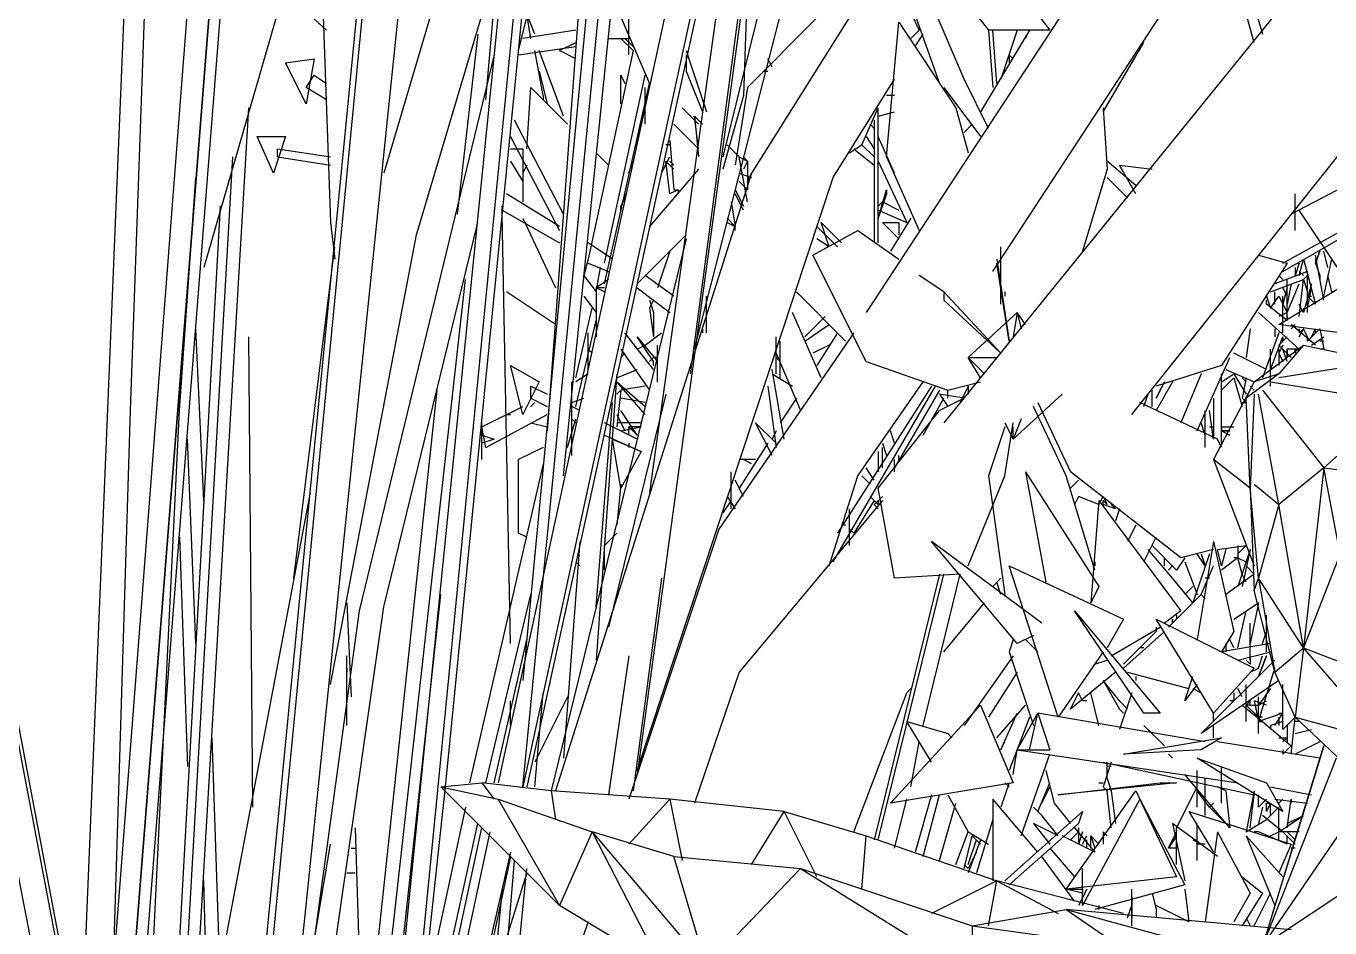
# Model space of a CAD drawing. Header units: millimetres. Extents: x -10.3 to 0, y 0 to 5.9.
# Drawn here: x -1.1495 to -0.8305, y 2.4115 to 2.632 of the extents above; entities that cross this region are included whole.
import ezdxf

# ---------------------------------------------------------------- set-up
doc = ezdxf.new("R2010")
doc.units = ezdxf.units.MM

msp = doc.modelspace()

# ---------------------------------------------------------------- linework, layer by layer
for p, q in [((-1.081, 2.935), (-1.148, 2.089)), ((-1.148, 2.089), (-1.081, 2.934)), ((-1.081, 2.934), (-1.148, 2.089)), ((-1.145, 2.183), (-1.087, 2.934)), ((-1.112, 2.877), (-1.124, 2.538)), ((-1.132, 2.359), (-1.218, 2.813)), ((-1.083, 2.805), (-1.075, 2.584)), ((-1.132, 2.355), (-1.217, 2.801)), ((-0.964, 2.769), (-1.034, 2.447)), ((-0.959, 2.763), (-1.028, 2.446)), ((-1.063, 2.722), (-1.106, 2.573)), ((-0.966, 2.724), (-1.027, 2.446)), ((-1.136, 2.381), (-1.122, 2.719)), ((-0.913, 2.572), (-0.82, 2.714)), ((-1.206, 2.706), (-1.134, 2.334)), ((-0.852, 2.702), (-0.944, 2.562)), ((-1.054, 2.581), (-1.025, 2.678)), ((-1.054, 2.392), (-1.026, 2.677)), ((-1.024, 2.677), (-1.047, 2.446)), ((-1.009, 2.671), (-1.028, 2.472)), ((-1.028, 2.446), (-1.006, 2.67)), ((-1.012, 2.667), (-1.022, 2.533)), ((-1.018, 2.522), (-1.003, 2.669)), ((-1.066, 2.662), (-1.122, 2.089)), ((-0.986, 2.553), (-0.958, 2.662)), ((-1.065, 2.658), (-1.12, 2.089)), ((-1.115, 2.089), (-1.056, 2.658)), ((-1.029, 2.626), (-1.021, 2.658)), ((-1.032, 2.655), (-1.064, 2.337)), ((-0.965, 2.657), (-0.979, 2.6)), ((-0.943, 2.656), (-0.931, 2.631)), ((-0.972, 2.654), (-1, 2.449)), ((-0.978, 2.654), (-0.997, 2.518)), ((-0.973, 2.652), (-0.987, 2.547)), ((-0.916, 2.653), (-0.899, 2.631)), ((-1.046, 2.65), (-1.062, 2.596)), ((-1.037, 2.614), (-1.034, 2.649)), ((-0.973, 2.645), (-0.974, 2.615)), ((-0.94, 2.647), (-0.972, 2.596)), ((-0.936, 2.646), (-0.926, 2.618)), ((-0.925, 2.645), (-0.914, 2.631)), ((-1.087, 2.641), (-1.076, 2.631)), ((-1.006, 2.639), (-0.997, 2.618)), ((-0.92, 2.619), (-0.929, 2.64)), ((-1.025, 2.63), (-1.027, 2.635)), ((-1.026, 2.629), (-1.027, 2.635)), ((-0.843, 2.636), (-0.925, 2.535)), ((-0.849, 2.628), (-0.851, 2.635)), ((-0.849, 2.637), (-0.847, 2.63)), ((-1.126, 2.33), (-1.102, 2.634)), ((-1.002, 2.625), (-1.002, 2.634)), ((-0.956, 2.634), (-0.973, 2.617)), ((-0.939, 2.6), (-0.936, 2.633)), ((-0.936, 2.633), (-0.922, 2.612)), ((-1.039, 2.63), (-1.044, 2.586)), ((-1.015, 2.631), (-1.028, 2.629)), ((-1.007, 2.629), (-1.002, 2.629)), ((-1.004, 2.629), (-1.001, 2.626)), ((-1.003, 2.629), (-1.001, 2.627)), ((-0.931, 2.631), (-0.933, 2.629)), ((-0.932, 2.627), (-0.93, 2.63)), ((-0.904, 2.631), (-0.916, 2.611)), ((-0.899, 2.631), (-0.914, 2.631)), ((-0.914, 2.631), (-0.913, 2.617)), ((-0.912, 2.618), (-0.913, 2.631)), ((-0.907, 2.631), (-0.911, 2.619)), ((-0.905, 2.629), (-0.904, 2.631)), ((-0.879, 2.537), (-0.804, 2.631)), ((-1.029, 2.625), (-1.015, 2.627)), ((-1.023, 2.615), (-1.025, 2.626)), ((-1.018, 2.61), (-1.024, 2.626)), ((-1.019, 2.626), (-1.015, 2.628)), ((-1.015, 2.624), (-1.019, 2.626)), ((-1.001, 2.626), (-1.012, 2.575)), ((-0.988, 2.626), (-0.987, 2.623)), ((-0.886, 2.611), (-0.876, 2.628)), ((-1.086, 2.623), (-1.079, 2.624)), ((-1.081, 2.613), (-1.086, 2.623)), ((-1.079, 2.624), (-1.081, 2.613)), ((-1.035, 2.625), (-1.068, 2.489)), ((-0.988, 2.625), (-0.988, 2.621)), ((-0.987, 2.623), (-0.983, 2.611)), ((-0.967, 2.622), (-0.968, 2.624)), ((-0.908, 2.624), (-0.909, 2.625)), ((-0.909, 2.625), (-0.909, 2.623)), ((-1.081, 2.617), (-1.079, 2.62)), ((-1.079, 2.62), (-1.076, 2.618)), ((-1.024, 2.621), (-1.022, 2.613)), ((-1.008, 2.574), (-0.998, 2.62)), ((-1.004, 2.613), (-1.004, 2.62)), ((-1.004, 2.62), (-1.003, 2.618)), ((-0.988, 2.621), (-0.984, 2.611)), ((-0.969, 2.621), (-0.968, 2.621)), ((-0.952, 2.595), (-0.937, 2.619)), ((-0.914, 2.607), (-0.92, 2.619)), ((-1.076, 2.614), (-1.081, 2.617)), ((-1.027, 2.602), (-1.026, 2.617)), ((-1.026, 2.617), (-1.017, 2.608)), ((-1.008, 2.569), (-0.997, 2.618)), ((-0.998, 2.608), (-0.998, 2.617)), ((-0.973, 2.617), (-0.976, 2.598)), ((-0.925, 2.617), (-0.916, 2.605)), ((-1.023, 2.615), (-1.023, 2.614)), ((-0.974, 2.615), (-0.979, 2.597)), ((-0.937, 2.615), (-0.939, 2.615)), ((-1.11, 2.357), (-1.095, 2.612)), ((-0.985, 2.608), (-0.989, 2.612)), ((-0.985, 2.602), (-0.986, 2.61)), ((-0.986, 2.61), (-0.984, 2.608)), ((-0.984, 2.608), (-0.986, 2.61)), ((-0.986, 2.61), (-0.985, 2.6)), ((-0.945, 2.603), (-0.941, 2.612)), ((-0.941, 2.579), (-0.941, 2.612)), ((-0.941, 2.61), (-0.937, 2.611)), ((-0.922, 2.612), (-0.919, 2.601)), ((-0.886, 2.612), (-0.885, 2.597)), ((-1.018, 2.586), (-1.03, 2.609)), ((-0.999, 2.609), (-0.999, 2.608)), ((-0.991, 2.608), (-0.985, 2.602)), ((-0.942, 2.607), (-0.943, 2.608)), ((-0.942, 2.609), (-0.942, 2.579)), ((-0.918, 2.608), (-0.92, 2.606)), ((-0.842, 2.574), (-0.779, 2.609)), ((-0.798, 2.608), (-0.84, 2.586)), ((-1.089, 2.596), (-1.093, 2.605)), ((-1.093, 2.605), (-1.086, 2.605)), ((-1.086, 2.605), (-1.089, 2.596)), ((-1.031, 2.605), (-1.019, 2.582)), ((-0.992, 2.604), (-0.991, 2.592)), ((-0.944, 2.605), (-0.942, 2.602)), ((-0.937, 2.596), (-0.941, 2.605)), ((-0.941, 2.595), (-0.941, 2.604)), ((-1.099, 2.6), (-1.114, 2.337)), ((-1.088, 2.6), (-1.088, 2.602)), ((-1.088, 2.602), (-1.075, 2.6)), ((-1.088, 2.6), (-1.075, 2.598)), ((-1.031, 2.602), (-1.028, 2.602)), ((-1.028, 2.602), (-1.028, 2.594)), ((-1.007, 2.598), (-1.01, 2.601)), ((-0.994, 2.596), (-0.992, 2.6)), ((-0.992, 2.603), (-0.993, 2.603)), ((-0.975, 2.6), (-0.978, 2.603)), ((-0.973, 2.589), (-0.975, 2.6)), ((-0.975, 2.6), (-0.973, 2.599)), ((-0.973, 2.599), (-0.974, 2.6)), ((-0.948, 2.601), (-0.945, 2.603)), ((-0.947, 2.602), (-0.942, 2.598)), ((-0.942, 2.6), (-0.945, 2.603)), ((-0.941, 2.593), (-0.941, 2.602)), ((-0.939, 2.6), (-0.931, 2.582)), ((-0.842, 2.572), (-0.788, 2.603)), ((-1.031, 2.599), (-1.028, 2.594)), ((-1.027, 2.598), (-1.028, 2.596)), ((-1.002, 2.596), (-1.001, 2.599)), ((-0.985, 2.597), (-0.997, 2.583)), ((-0.992, 2.591), (-0.993, 2.599)), ((-0.993, 2.599), (-0.991, 2.597)), ((-0.992, 2.599), (-0.991, 2.598)), ((-0.973, 2.599), (-0.974, 2.597)), ((-0.973, 2.599), (-0.973, 2.592)), ((-0.941, 2.599), (-0.934, 2.584)), ((-0.941, 2.597), (-0.941, 2.599)), ((-0.885, 2.597), (-0.891, 2.577)), ((-0.878, 2.593), (-0.885, 2.599)), ((-0.878, 2.591), (-0.882, 2.598)), ((-0.882, 2.598), (-0.874, 2.597)), ((-1.112, 2.538), (-1.108, 2.595)), ((-1.028, 2.594), (-1.028, 2.589)), ((-0.972, 2.596), (-1.02, 2.445)), ((-1, 2.45), (-0.952, 2.595)), ((-0.975, 2.596), (-0.972, 2.595)), ((-0.973, 2.592), (-0.975, 2.594)), ((-0.973, 2.594), (-0.972, 2.596)), ((-0.885, 2.595), (-0.88, 2.59)), ((-1.019, 2.583), (-1.032, 2.591)), ((-1.003, 2.591), (-1.003, 2.59)), ((-0.99, 2.592), (-0.992, 2.591)), ((-0.991, 2.592), (-0.99, 2.592)), ((-0.99, 2.592), (-0.99, 2.591)), ((-0.976, 2.592), (-0.974, 2.588)), ((-0.974, 2.587), (-0.976, 2.591)), ((-0.941, 2.585), (-0.939, 2.592)), ((-0.939, 2.591), (-0.941, 2.585)), ((-0.939, 2.592), (-0.939, 2.591)), ((-0.839, 2.582), (-0.839, 2.591)), ((-1.102, 2.588), (-1.117, 2.318)), ((-1.033, 2.586), (-1.033, 2.588)), ((-1.003, 2.59), (-1.004, 2.588)), ((-1.004, 2.587), (-1.004, 2.588)), ((-0.977, 2.589), (-0.976, 2.583)), ((-0.941, 2.588), (-0.94, 2.589)), ((-0.94, 2.589), (-0.936, 2.587)), ((-1.075, 2.584), (-1.074, 2.575)), ((-1.062, 2.49), (-1.039, 2.584)), ((-1.033, 2.587), (-1.019, 2.579)), ((-1.031, 2.481), (-1.033, 2.586)), ((-1.028, 2.585), (-1.02, 2.568)), ((-0.978, 2.585), (-0.976, 2.583)), ((-0.978, 2.584), (-0.976, 2.583)), ((-0.95, 2.579), (-0.955, 2.584)), ((-0.953, 2.578), (-0.955, 2.584)), ((-0.941, 2.587), (-0.934, 2.584)), ((-0.94, 2.584), (-0.936, 2.584)), ((-0.94, 2.584), (-0.936, 2.58)), ((-0.933, 2.585), (-0.938, 2.577)), ((-0.936, 2.584), (-0.936, 2.581)), ((-0.828, 2.572), (-0.838, 2.587)), ((-1.075, 2.471), (-1.054, 2.581)), ((-1, 2.569), (-0.988, 2.581)), ((-0.976, 2.582), (-0.976, 2.583)), ((-0.957, 2.576), (-0.946, 2.582)), ((-0.956, 2.583), (-0.951, 2.578)), ((-0.946, 2.582), (-0.936, 2.575)), ((-1.084, 2.497), (-1.074, 2.578)), ((-0.988, 2.58), (-1.021, 2.445)), ((-1.006, 2.575), (-1.012, 2.579)), ((-0.953, 2.578), (-0.956, 2.58)), ((-0.911, 2.569), (-0.911, 2.578)), ((-1.012, 2.575), (-1.013, 2.571)), ((-0.992, 2.577), (-0.995, 2.568)), ((-0.944, 2.55), (-0.957, 2.576)), ((-0.912, 2.575), (-0.909, 2.555)), ((-0.911, 2.566), (-0.911, 2.575)), ((-0.848, 2.576), (-0.841, 2.574)), ((-0.838, 2.571), (-0.837, 2.575)), ((-0.837, 2.575), (-0.834, 2.564)), ((-0.833, 2.577), (-0.834, 2.574)), ((-0.834, 2.574), (-0.833, 2.577)), ((-0.832, 2.565), (-0.834, 2.576)), ((-0.834, 2.575), (-0.834, 2.574)), ((-0.831, 2.573), (-0.832, 2.577)), ((-0.832, 2.566), (-0.83, 2.575)), ((-1.012, 2.574), (-1.007, 2.572)), ((-1.01, 2.567), (-1.009, 2.573)), ((-0.909, 2.555), (-0.912, 2.574)), ((-0.911, 2.564), (-0.911, 2.573)), ((-0.841, 2.574), (-0.857, 2.549)), ((-0.836, 2.572), (-0.844, 2.569)), ((-0.843, 2.559), (-0.82, 2.573)), ((-0.838, 2.574), (-0.839, 2.571)), ((-0.839, 2.573), (-0.839, 2.571)), ((-0.838, 2.572), (-0.837, 2.571)), ((-0.834, 2.574), (-0.833, 2.571)), ((-1.068, 2.337), (-1.042, 2.57)), ((-1.013, 2.57), (-1.013, 2.571)), ((-1.013, 2.571), (-1.01, 2.567)), ((-1.007, 2.57), (-1.01, 2.568)), ((-1.008, 2.568), (-1.01, 2.568)), ((-1.008, 2.567), (-1.01, 2.568)), ((-1.01, 2.568), (-1.01, 2.556)), ((-1, 2.568), (-0.992, 2.562)), ((-0.991, 2.566), (-0.998, 2.571)), ((-0.925, 2.567), (-0.931, 2.571)), ((-0.845, 2.567), (-0.837, 2.57)), ((-0.842, 2.57), (-0.843, 2.571)), ((-0.841, 2.568), (-0.842, 2.564)), ((-0.841, 2.566), (-0.842, 2.568)), ((-0.841, 2.561), (-0.841, 2.57)), ((-0.84, 2.569), (-0.841, 2.564)), ((-0.841, 2.562), (-0.838, 2.569)), ((-0.838, 2.561), (-0.837, 2.57)), ((-0.837, 2.57), (-0.836, 2.571)), ((-0.837, 2.57), (-0.836, 2.567)), ((-0.835, 2.569), (-0.837, 2.562)), ((-0.836, 2.562), (-0.836, 2.571)), ((-0.836, 2.563), (-0.835, 2.568)), ((-0.833, 2.571), (-0.833, 2.57)), ((-0.83, 2.567), (-0.831, 2.571)), ((-1.02, 2.559), (-1.032, 2.567)), ((-1.013, 2.566), (-1.01, 2.562)), ((-0.997, 2.565), (-0.996, 2.562)), ((-0.996, 2.565), (-0.997, 2.563)), ((-0.983, 2.557), (-0.983, 2.566)), ((-0.961, 2.567), (-0.949, 2.555)), ((-0.925, 2.567), (-0.925, 2.565)), ((-0.911, 2.552), (-0.925, 2.567)), ((-0.925, 2.565), (-0.911, 2.552)), ((-0.91, 2.567), (-0.91, 2.566)), ((-0.846, 2.566), (-0.845, 2.563)), ((-0.846, 2.564), (-0.846, 2.565)), ((-0.845, 2.563), (-0.843, 2.566)), ((-0.844, 2.564), (-0.844, 2.567)), ((-0.843, 2.566), (-0.841, 2.562)), ((-0.842, 2.557), (-0.842, 2.566)), ((-0.836, 2.566), (-0.834, 2.564)), ((-0.836, 2.566), (-0.835, 2.566)), ((-1.015, 2.546), (-1.011, 2.563)), ((-0.997, 2.563), (-0.996, 2.556)), ((-0.996, 2.562), (-0.996, 2.556)), ((-0.955, 2.546), (-0.962, 2.562)), ((-0.919, 2.551), (-0.907, 2.562)), ((-0.907, 2.562), (-0.908, 2.556)), ((-0.905, 2.559), (-0.907, 2.562)), ((-0.907, 2.562), (-0.906, 2.558)), ((-0.848, 2.562), (-0.838, 2.553)), ((-0.841, 2.56), (-0.846, 2.564)), ((-0.841, 2.562), (-0.843, 2.561)), ((-0.837, 2.562), (-0.838, 2.564)), ((-0.837, 2.563), (-0.837, 2.562)), ((-1.015, 2.539), (-1.01, 2.56)), ((-0.954, 2.561), (-0.959, 2.556)), ((-0.959, 2.555), (-0.953, 2.559)), ((-0.821, 2.556), (-0.843, 2.559)), ((-0.841, 2.561), (-0.841, 2.56)), ((-0.841, 2.56), (-0.841, 2.561)), ((-0.834, 2.554), (-0.84, 2.559)), ((-0.839, 2.559), (-0.84, 2.558)), ((-1.106, 2.516), (-1.108, 2.558)), ((-1.094, 2.441), (-1.095, 2.556)), ((-1.012, 2.548), (-1.012, 2.557)), ((-0.996, 2.548), (-1.003, 2.557)), ((-0.996, 2.55), (-1, 2.556)), ((-1, 2.556), (-0.995, 2.55)), ((-0.998, 2.554), (-0.994, 2.557)), ((-0.984, 2.558), (-0.984, 2.557)), ((-0.947, 2.557), (-0.98, 2.509)), ((-0.966, 2.547), (-0.966, 2.556)), ((-0.951, 2.557), (-0.956, 2.549)), ((-0.85, 2.558), (-0.851, 2.551)), ((-0.843, 2.557), (-0.847, 2.546)), ((-0.845, 2.548), (-0.842, 2.556)), ((-0.844, 2.558), (-0.844, 2.556)), ((-0.841, 2.556), (-0.843, 2.554)), ((-0.842, 2.555), (-0.842, 2.556)), ((-0.842, 2.555), (-0.842, 2.556)), ((-0.842, 2.556), (-0.842, 2.555)), ((-0.838, 2.558), (-0.838, 2.557)), ((-0.838, 2.557), (-0.837, 2.558)), ((-0.838, 2.556), (-0.837, 2.558)), ((-0.836, 2.556), (-0.837, 2.558)), ((-0.833, 2.558), (-0.836, 2.555)), ((-0.836, 2.555), (-0.836, 2.556)), ((-0.836, 2.556), (-0.836, 2.555)), ((-0.835, 2.556), (-0.834, 2.558)), ((-0.835, 2.554), (-0.832, 2.556)), ((-0.834, 2.557), (-0.834, 2.558)), ((-0.833, 2.558), (-0.832, 2.553)), ((-1.011, 2.552), (-1.012, 2.553)), ((-1.004, 2.553), (-0.997, 2.543)), ((-1, 2.553), (-0.998, 2.554)), ((-0.995, 2.545), (-0.995, 2.554)), ((-0.965, 2.546), (-0.965, 2.555)), ((-0.953, 2.554), (-0.957, 2.552)), ((-0.849, 2.545), (-0.837, 2.554)), ((-0.845, 2.544), (-0.845, 2.553)), ((-0.842, 2.554), (-0.843, 2.552)), ((-0.843, 2.554), (-0.84, 2.551)), ((-0.837, 2.554), (-0.843, 2.547)), ((-0.843, 2.553), (-0.843, 2.549)), ((-0.841, 2.55), (-0.842, 2.553)), ((-0.841, 2.551), (-0.841, 2.553)), ((-0.839, 2.553), (-0.841, 2.553)), ((-0.841, 2.553), (-0.841, 2.551)), ((-0.839, 2.553), (-0.839, 2.552)), ((-0.839, 2.552), (-0.839, 2.553)), ((-0.838, 2.553), (-0.839, 2.553)), ((-0.837, 2.554), (-0.818, 2.55)), ((-0.832, 2.555), (-0.833, 2.555)), ((-0.832, 2.553), (-0.833, 2.553)), ((-1.028, 2.537), (-1.031, 2.549)), ((-1.031, 2.549), (-1.024, 2.545)), ((-1.003, 2.552), (-1.004, 2.551)), ((-0.996, 2.551), (-0.997, 2.55)), ((-0.995, 2.551), (-0.996, 2.551)), ((-0.996, 2.549), (-0.996, 2.55)), ((-0.966, 2.552), (-0.96, 2.538)), ((-0.965, 2.55), (-0.966, 2.551)), ((-0.944, 2.55), (-0.924, 2.543)), ((-0.916, 2.546), (-0.919, 2.551)), ((-0.919, 2.551), (-0.912, 2.551)), ((-0.915, 2.547), (-0.919, 2.551)), ((-0.857, 2.549), (-0.873, 2.544)), ((-0.863, 2.533), (-0.855, 2.551)), ((-0.846, 2.548), (-0.854, 2.552)), ((-0.843, 2.552), (-0.842, 2.55)), ((-0.818, 2.55), (-0.843, 2.546)), ((-1.012, 2.547), (-1.015, 2.545)), ((-1.005, 2.547), (-1.01, 2.477)), ((-1.005, 2.546), (-1, 2.548)), ((-0.964, 2.531), (-0.967, 2.548)), ((-0.967, 2.547), (-0.962, 2.544)), ((-0.862, 2.547), (-0.867, 2.535)), ((-0.857, 2.545), (-0.854, 2.547)), ((-0.857, 2.53), (-0.857, 2.547)), ((-0.857, 2.543), (-0.854, 2.546)), ((-0.856, 2.548), (-0.849, 2.545)), ((-0.854, 2.547), (-0.851, 2.542)), ((-0.854, 2.546), (-0.852, 2.539)), ((-0.851, 2.546), (-0.852, 2.541)), ((-0.851, 2.545), (-0.852, 2.546)), ((-0.843, 2.547), (-0.851, 2.541)), ((-0.843, 2.547), (-0.849, 2.545)), ((-1.049, 2.543), (-1.071, 2.338)), ((-1.024, 2.545), (-1.028, 2.537)), ((-1.026, 2.541), (-1.026, 2.544)), ((-1.026, 2.544), (-1.022, 2.542)), ((-1.016, 2.536), (-1.016, 2.545)), ((-1.005, 2.545), (-0.998, 2.539)), ((-0.998, 2.537), (-1.005, 2.545)), ((-1.005, 2.542), (-1.004, 2.543)), ((-1.004, 2.543), (-1.005, 2.534)), ((-0.998, 2.544), (-1.004, 2.543)), ((-0.968, 2.544), (-0.966, 2.529)), ((-0.952, 2.501), (-0.927, 2.544)), ((-0.928, 2.544), (-0.951, 2.508)), ((-0.946, 2.522), (-0.93, 2.545)), ((-0.926, 2.543), (-0.937, 2.524)), ((-0.924, 2.543), (-0.916, 2.545)), ((-0.924, 2.541), (-0.924, 2.543)), ((-0.919, 2.544), (-0.921, 2.54)), ((-0.919, 2.544), (-0.919, 2.542)), ((-0.874, 2.539), (-0.874, 2.543)), ((-0.873, 2.541), (-0.871, 2.545)), ((-0.871, 2.545), (-0.873, 2.541)), ((-0.869, 2.545), (-0.873, 2.538)), ((-0.849, 2.545), (-0.859, 2.526)), ((-0.851, 2.541), (-0.849, 2.545)), ((-0.85, 2.544), (-0.849, 2.543)), ((-0.847, 2.543), (-0.832, 2.524)), ((-0.845, 2.545), (-0.814, 2.54)), ((-1.026, 2.541), (-1.022, 2.539)), ((-1.025, 2.54), (-1.026, 2.539)), ((-1.016, 2.54), (-1.013, 2.541)), ((-1.01, 2.49), (-1.006, 2.54)), ((-0.993, 2.542), (-1.007, 2.485)), ((-0.998, 2.54), (-1.004, 2.541)), ((-0.961, 2.541), (-0.965, 2.535)), ((-0.93, 2.532), (-0.925, 2.541)), ((-0.92, 2.541), (-0.926, 2.542)), ((-0.926, 2.542), (-0.924, 2.539)), ((-0.92, 2.541), (-0.926, 2.538)), ((-0.908, 2.531), (-0.896, 2.542)), ((-0.902, 2.54), (-0.894, 2.523)), ((-0.858, 2.531), (-0.877, 2.54)), ((-0.876, 2.539), (-0.875, 2.542)), ((-0.859, 2.541), (-0.859, 2.531)), ((-0.852, 2.541), (-0.851, 2.54)), ((-0.852, 2.54), (-0.851, 2.54)), ((-0.85, 2.519), (-0.851, 2.541)), ((-0.849, 2.542), (-0.85, 2.519)), ((-0.843, 2.515), (-0.848, 2.542)), ((-0.814, 2.54), (-0.832, 2.524)), ((-1.124, 2.538), (-1.128, 2.408)), ((-1.123, 2.313), (-1.112, 2.538)), ((-1.038, 2.534), (-1.028, 2.539)), ((-1.037, 2.529), (-1.022, 2.537)), ((-1.032, 2.537), (-1.031, 2.537)), ((-1.014, 2.538), (-1.016, 2.539)), ((-1.005, 2.537), (-1.003, 2.533)), ((-1, 2.532), (-1.004, 2.538)), ((-0.941, 2.519), (-0.926, 2.538)), ((-0.895, 2.522), (-0.903, 2.539)), ((-0.861, 2.529), (-0.861, 2.538)), ((-0.859, 2.531), (-0.86, 2.538)), ((-1.038, 2.526), (-1.038, 2.535)), ((-1.037, 2.529), (-1.038, 2.534)), ((-1.026, 2.535), (-1.022, 2.534)), ((-1.017, 2.529), (-1.015, 2.536)), ((-1.016, 2.527), (-1.016, 2.536)), ((-1.016, 2.536), (-1.015, 2.535)), ((-1, 2.531), (-1.008, 2.535)), ((-0.999, 2.535), (-1.005, 2.535)), ((-1.004, 2.533), (-0.999, 2.534)), ((-1.002, 2.532), (-1.002, 2.534)), ((-1.002, 2.534), (-1, 2.532)), ((-0.999, 2.534), (-1.002, 2.534)), ((-0.967, 2.527), (-0.971, 2.535)), ((-0.971, 2.535), (-0.966, 2.53)), ((-0.966, 2.533), (-0.967, 2.531)), ((-0.937, 2.53), (-0.938, 2.533)), ((-0.91, 2.534), (-0.914, 2.522)), ((-0.91, 2.522), (-0.908, 2.535)), ((-0.91, 2.535), (-0.908, 2.531)), ((-0.906, 2.536), (-0.908, 2.531)), ((-0.908, 2.531), (-0.908, 2.534)), ((-0.861, 2.532), (-0.862, 2.535)), ((-0.86, 2.534), (-0.859, 2.534)), ((-0.857, 2.534), (-0.857, 2.533)), ((-0.857, 2.534), (-0.854, 2.534)), ((-0.857, 2.533), (-0.855, 2.532)), ((-0.855, 2.533), (-0.857, 2.533)), ((-0.857, 2.533), (-0.855, 2.533)), ((-1.108, 2.481), (-1.11, 2.531)), ((-1.038, 2.532), (-1.035, 2.531)), ((-1.035, 2.531), (-1.038, 2.53)), ((-1.008, 2.532), (-0.999, 2.528)), ((-1.004, 2.519), (-1.006, 2.531)), ((-1.006, 2.531), (-0.999, 2.528)), ((-1.002, 2.53), (-1.002, 2.529)), ((-0.968, 2.53), (-0.975, 2.519)), ((-0.94, 2.53), (-0.939, 2.527)), ((-0.857, 2.529), (-0.858, 2.531)), ((-1.023, 2.529), (-1.029, 2.526)), ((-0.999, 2.528), (-1.004, 2.519)), ((-0.941, 2.528), (-0.941, 2.523)), ((-0.94, 2.524), (-0.94, 2.529)), ((-0.936, 2.526), (-0.936, 2.527)), ((-1.023, 2.525), (-1.041, 2.447)), ((-1.029, 2.508), (-1.029, 2.526)), ((-0.971, 2.526), (-0.975, 2.526)), ((-0.972, 2.525), (-0.974, 2.526)), ((-0.942, 2.521), (-0.944, 2.524)), ((-0.937, 2.523), (-0.937, 2.526)), ((-0.85, 2.519), (-0.859, 2.526)), ((-0.859, 2.526), (-0.849, 2.5)), ((-0.832, 2.524), (-0.843, 2.515)), ((-0.832, 2.524), (-0.837, 2.48)), ((-0.832, 2.524), (-0.799, 2.52)), ((-0.828, 2.503), (-0.832, 2.524)), ((-0.977, 2.514), (-0.977, 2.523)), ((-0.974, 2.517), (-0.976, 2.521)), ((-0.953, 2.5), (-0.946, 2.522)), ((-0.945, 2.522), (-0.943, 2.52)), ((-0.919, 2.5), (-0.91, 2.522)), ((-0.914, 2.522), (-0.91, 2.493)), ((-0.905, 2.523), (-0.887, 2.495)), ((-0.905, 2.523), (-0.9, 2.496)), ((-0.888, 2.499), (-0.895, 2.522)), ((-0.867, 2.502), (-0.894, 2.523)), ((-0.894, 2.519), (-0.892, 2.521)), ((-1.08, 2.518), (-1.13, 2.254)), ((-1.004, 2.52), (-1.005, 2.51)), ((-0.978, 2.517), (-0.976, 2.514)), ((-0.977, 2.518), (-0.977, 2.52)), ((-0.943, 2.517), (-0.941, 2.515)), ((-0.94, 2.517), (-0.942, 2.515)), ((-0.937, 2.497), (-0.941, 2.519)), ((-0.892, 2.517), (-0.893, 2.515)), ((-0.887, 2.515), (-0.892, 2.517)), ((-0.887, 2.515), (-0.886, 2.517)), ((-0.886, 2.517), (-0.885, 2.515)), ((-0.848, 2.497), (-0.85, 2.519)), ((-0.85, 2.519), (-0.849, 2.494)), ((-0.849, 2.52), (-0.843, 2.515)), ((-0.977, 2.516), (-0.979, 2.513)), ((-0.94, 2.516), (-0.975, 2.474)), ((-0.948, 2.505), (-0.948, 2.514)), ((-0.942, 2.516), (-0.947, 2.508)), ((-0.942, 2.515), (-0.941, 2.514)), ((-0.941, 2.516), (-0.941, 2.515)), ((-0.887, 2.516), (-0.889, 2.491)), ((-0.887, 2.516), (-0.867, 2.489)), ((-0.885, 2.515), (-0.886, 2.516)), ((-0.886, 2.515), (-0.886, 2.516)), ((-0.883, 2.514), (-0.886, 2.515)), ((-0.884, 2.515), (-0.883, 2.514)), ((-0.882, 2.514), (-0.883, 2.511)), ((-0.843, 2.515), (-0.848, 2.497)), ((-0.837, 2.48), (-0.843, 2.515)), ((-1.027, 2.507), (-1.029, 2.508)), ((-1.008, 2.505), (-1.005, 2.508)), ((-0.98, 2.509), (-1.002, 2.443)), ((-0.949, 2.51), (-0.95, 2.51)), ((-0.947, 2.508), (-0.948, 2.509)), ((-0.878, 2.51), (-0.88, 2.506)), ((-1.112, 2.507), (-1.11, 2.451)), ((-1.014, 2.506), (-1.018, 2.453)), ((-1.008, 2.499), (-1.008, 2.505)), ((-0.901, 2.486), (-0.928, 2.506)), ((-0.907, 2.481), (-0.928, 2.506)), ((-0.876, 2.501), (-0.873, 2.507)), ((-0.868, 2.499), (-0.874, 2.505)), ((-0.859, 2.506), (-0.863, 2.482)), ((-0.859, 2.506), (-0.854, 2.484)), ((-0.858, 2.504), (-0.851, 2.505)), ((-0.853, 2.505), (-0.853, 2.502)), ((-0.851, 2.505), (-0.853, 2.503)), ((-1.015, 2.501), (-1.014, 2.5)), ((-0.888, 2.501), (-0.888, 2.5)), ((-0.869, 2.497), (-0.875, 2.504)), ((-0.871, 2.5), (-0.871, 2.502)), ((-0.866, 2.502), (-0.868, 2.499)), ((-0.859, 2.504), (-0.867, 2.502)), ((-0.866, 2.501), (-0.863, 2.493)), ((-0.86, 2.503), (-0.864, 2.491)), ((-0.861, 2.5), (-0.863, 2.503)), ((-0.862, 2.503), (-0.861, 2.5)), ((-0.857, 2.5), (-0.858, 2.504)), ((-0.856, 2.504), (-0.857, 2.5)), ((-0.853, 2.502), (-0.857, 2.499)), ((-0.853, 2.502), (-0.854, 2.502)), ((-0.85, 2.504), (-0.853, 2.495)), ((-0.852, 2.498), (-0.853, 2.502)), ((-0.853, 2.502), (-0.851, 2.501)), ((-0.85, 2.504), (-0.852, 2.495)), ((-0.828, 2.503), (-0.837, 2.48)), ((-0.926, 2.498), (-0.942, 2.433)), ((-0.941, 2.433), (-0.925, 2.498)), ((-0.921, 2.498), (-0.937, 2.497)), ((-0.93, 2.461), (-0.921, 2.498)), ((-0.909, 2.5), (-0.881, 2.487)), ((-0.897, 2.463), (-0.909, 2.5)), ((-0.87, 2.499), (-0.869, 2.5)), ((-0.862, 2.493), (-0.859, 2.5)), ((-0.849, 2.498), (-0.856, 2.493)), ((-0.851, 2.496), (-0.852, 2.498)), ((-0.851, 2.5), (-0.849, 2.498)), ((-0.994, 2.497), (-1.001, 2.445)), ((-0.913, 2.495), (-0.911, 2.497)), ((-0.911, 2.493), (-0.912, 2.496)), ((-0.887, 2.495), (-0.889, 2.491)), ((-0.864, 2.491), (-0.869, 2.497)), ((-0.864, 2.495), (-0.866, 2.493)), ((-0.86, 2.497), (-0.861, 2.497)), ((-0.849, 2.494), (-0.848, 2.497)), ((-0.848, 2.497), (-0.844, 2.474)), ((-0.837, 2.48), (-0.848, 2.497)), ((-1.065, 2.337), (-1.048, 2.493)), ((-1.037, 2.447), (-1.026, 2.493)), ((-0.862, 2.493), (-0.87, 2.485)), ((-0.861, 2.492), (-0.862, 2.493)), ((-0.844, 2.474), (-0.849, 2.494)), ((-1.103, 2.205), (-1.062, 2.49)), ((-1.068, 2.489), (-1.09, 2.329)), ((-1.071, 2.491), (-1.07, 2.468)), ((-0.925, 2.479), (-0.915, 2.491)), ((-0.893, 2.489), (-0.872, 2.464)), ((-0.876, 2.464), (-0.893, 2.489)), ((-0.867, 2.489), (-0.871, 2.486)), ((-0.854, 2.487), (-0.848, 2.491)), ((-0.853, 2.48), (-0.851, 2.489)), ((-0.848, 2.491), (-0.85, 2.481)), ((-0.881, 2.487), (-0.885, 2.48)), ((-0.873, 2.487), (-0.849, 2.475)), ((-0.859, 2.464), (-0.873, 2.487)), ((-0.869, 2.486), (-0.869, 2.487)), ((-0.869, 2.487), (-0.869, 2.486)), ((-0.868, 2.488), (-0.868, 2.487)), ((-0.85, 2.477), (-0.85, 2.486)), ((-0.846, 2.479), (-0.846, 2.488)), ((-1.035, 2.447), (-1.027, 2.482)), ((-0.908, 2.482), (-0.909, 2.479)), ((-0.903, 2.483), (-0.907, 2.481)), ((-0.905, 2.482), (-0.902, 2.479)), ((-0.884, 2.478), (-0.872, 2.485)), ((-0.873, 2.484), (-0.881, 2.476)), ((-0.871, 2.484), (-0.881, 2.475)), ((-0.873, 2.485), (-0.873, 2.484)), ((-0.854, 2.484), (-0.857, 2.479)), ((-0.854, 2.48), (-0.855, 2.482)), ((-0.847, 2.481), (-0.846, 2.484)), ((-0.909, 2.479), (-0.903, 2.461)), ((-0.886, 2.479), (-0.897, 2.463)), ((-0.876, 2.48), (-0.877, 2.48)), ((-0.845, 2.481), (-0.857, 2.479)), ((-0.856, 2.481), (-0.856, 2.479)), ((-0.856, 2.481), (-0.856, 2.479)), ((-0.853, 2.477), (-0.845, 2.479)), ((-0.844, 2.474), (-0.837, 2.48)), ((-0.837, 2.48), (-0.839, 2.463)), ((-0.817, 2.457), (-0.837, 2.48)), ((-0.837, 2.48), (-0.798, 2.465)), ((-1.071, 2.462), (-1.071, 2.478)), ((-1.002, 2.478), (-1.007, 2.444)), ((-0.908, 2.478), (-0.92, 2.461)), ((-0.888, 2.476), (-0.885, 2.477)), ((-0.862, 2.459), (-0.844, 2.477)), ((-0.85, 2.476), (-0.851, 2.477)), ((-0.85, 2.478), (-0.85, 2.476)), ((-0.846, 2.478), (-0.848, 2.473)), ((-0.848, 2.473), (-0.846, 2.478)), ((-0.848, 2.475), (-0.847, 2.478)), ((-1.071, 2.475), (-1.071, 2.474)), ((-0.975, 2.474), (-0.986, 2.442)), ((-0.907, 2.474), (-0.914, 2.463)), ((-0.883, 2.474), (-0.894, 2.465)), ((-0.88, 2.474), (-0.865, 2.47)), ((-0.878, 2.473), (-0.878, 2.472)), ((-0.866, 2.467), (-0.864, 2.473)), ((-0.849, 2.475), (-0.859, 2.464)), ((-0.85, 2.474), (-0.848, 2.475)), ((-0.848, 2.462), (-0.844, 2.475)), ((-0.839, 2.463), (-0.844, 2.474)), ((-1.071, 2.461), (-1.071, 2.47)), ((-0.934, 2.469), (-0.933, 2.47)), ((-0.882, 2.467), (-0.886, 2.472)), ((-0.886, 2.472), (-0.882, 2.465)), ((-0.863, 2.471), (-0.866, 2.467)), ((-0.864, 2.47), (-0.862, 2.469)), ((-0.843, 2.472), (-0.862, 2.459)), ((-0.852, 2.468), (-0.853, 2.47)), ((-0.851, 2.462), (-0.851, 2.471)), ((-0.845, 2.47), (-0.848, 2.466)), ((-0.842, 2.46), (-0.842, 2.471)), ((-1.071, 2.467), (-1.071, 2.469)), ((-1.031, 2.461), (-1.031, 2.467)), ((-1.025, 2.446), (-1.023, 2.469)), ((-1.017, 2.468), (-1.025, 2.452)), ((-0.947, 2.435), (-0.934, 2.469)), ((-0.938, 2.442), (-0.916, 2.466)), ((-0.916, 2.466), (-0.908, 2.447)), ((-0.912, 2.458), (-0.905, 2.466)), ((-0.894, 2.465), (-0.892, 2.469)), ((-0.891, 2.467), (-0.892, 2.469)), ((-0.89, 2.467), (-0.891, 2.467)), ((-0.887, 2.461), (-0.889, 2.469)), ((-0.879, 2.469), (-0.882, 2.46)), ((-0.88, 2.465), (-0.882, 2.467)), ((-0.854, 2.467), (-0.855, 2.467)), ((-0.854, 2.469), (-0.854, 2.467)), ((-0.852, 2.466), (-0.847, 2.462)), ((-0.85, 2.467), (-0.851, 2.466)), ((-0.85, 2.466), (-0.851, 2.466)), ((-0.848, 2.463), (-0.851, 2.466)), ((-0.85, 2.466), (-0.85, 2.467)), ((-0.85, 2.466), (-0.848, 2.466)), ((-0.846, 2.466), (-0.849, 2.467)), ((-0.849, 2.467), (-0.848, 2.462)), ((-0.848, 2.459), (-0.848, 2.468)), ((-0.848, 2.466), (-0.846, 2.467)), ((-0.911, 2.455), (-0.907, 2.464)), ((-0.904, 2.463), (-0.909, 2.45)), ((-0.907, 2.455), (-0.902, 2.464)), ((-0.904, 2.455), (-0.902, 2.464)), ((-0.902, 2.464), (-0.899, 2.455)), ((-0.861, 2.457), (-0.902, 2.464)), ((-0.882, 2.465), (-0.881, 2.464)), ((-0.872, 2.464), (-0.876, 2.464)), ((-0.859, 2.462), (-0.859, 2.464)), ((-0.842, 2.464), (-0.848, 2.462)), ((-0.847, 2.463), (-0.848, 2.463)), ((-0.844, 2.461), (-0.842, 2.464)), ((-0.843, 2.464), (-0.842, 2.464)), ((-0.843, 2.463), (-0.843, 2.461)), ((-0.839, 2.463), (-0.842, 2.46)), ((-0.84, 2.454), (-0.839, 2.463)), ((-0.822, 2.447), (-0.839, 2.463)), ((-0.839, 2.463), (-0.817, 2.457)), ((-0.928, 2.452), (-0.934, 2.462)), ((-0.934, 2.462), (-0.924, 2.459)), ((-0.871, 2.456), (-0.876, 2.461)), ((-0.876, 2.461), (-0.874, 2.459)), ((-0.859, 2.458), (-0.859, 2.461)), ((-0.848, 2.462), (-0.847, 2.462)), ((-0.847, 2.462), (-0.84, 2.456)), ((-0.842, 2.462), (-0.845, 2.461)), ((-0.845, 2.461), (-0.845, 2.46)), ((-0.841, 2.461), (-0.841, 2.457)), ((-0.838, 2.462), (-0.839, 2.462)), ((-0.839, 2.459), (-0.835, 2.46)), ((-1.102, 2.399), (-1.104, 2.458)), ((-0.933, 2.446), (-0.931, 2.457)), ((-0.924, 2.459), (-0.923, 2.458)), ((-0.911, 2.455), (-0.91, 2.457)), ((-0.881, 2.454), (-0.857, 2.458)), ((-0.857, 2.458), (-0.862, 2.455)), ((-0.833, 2.453), (-0.858, 2.457)), ((-0.843, 2.458), (-0.841, 2.458)), ((-0.842, 2.457), (-0.841, 2.458)), ((-0.833, 2.457), (-0.839, 2.454)), ((-0.908, 2.449), (-0.907, 2.455)), ((-0.907, 2.455), (-0.899, 2.455)), ((-0.907, 2.455), (-0.853, 2.447)), ((-0.906, 2.434), (-0.899, 2.454)), ((-0.862, 2.455), (-0.881, 2.454)), ((-0.87, 2.454), (-0.869, 2.453)), ((-0.832, 2.456), (-0.847, 2.407)), ((-0.84, 2.456), (-0.842, 2.454)), ((-0.842, 2.455), (-0.842, 2.454)), ((-0.84, 2.43), (-0.832, 2.456)), ((-0.9, 2.45), (-0.898, 2.442)), ((-0.884, 2.452), (-0.886, 2.446)), ((-0.886, 2.452), (-0.849, 2.444)), ((-0.885, 2.448), (-0.885, 2.452)), ((-0.884, 2.451), (-0.885, 2.451)), ((-0.842, 2.44), (-0.863, 2.453)), ((-0.863, 2.453), (-0.846, 2.447)), ((-0.863, 2.441), (-0.863, 2.45)), ((-0.857, 2.442), (-0.857, 2.451)), ((-0.829, 2.453), (-0.847, 2.407)), ((-1.048, 2.446), (-1.038, 2.447)), ((-1.038, 2.447), (-1.035, 2.443)), ((-1.021, 2.445), (-1.038, 2.447)), ((-0.908, 2.447), (-0.938, 2.442)), ((-0.909, 2.447), (-0.911, 2.441)), ((-0.909, 2.446), (-0.91, 2.447)), ((-0.902, 2.44), (-0.899, 2.447)), ((-0.868, 2.447), (-0.897, 2.444)), ((-0.897, 2.444), (-0.872, 2.447)), ((-0.887, 2.447), (-0.886, 2.447)), ((-0.885, 2.448), (-0.884, 2.445)), ((-0.872, 2.447), (-0.868, 2.447)), ((-0.855, 2.436), (-0.866, 2.449)), ((-0.861, 2.439), (-0.861, 2.448)), ((-0.846, 2.447), (-0.842, 2.44)), ((-1.047, 2.446), (-1.053, 2.39)), ((-1.019, 2.417), (-1.048, 2.446)), ((-1.048, 2.446), (-1.034, 2.443)), ((-0.992, 2.443), (-1.021, 2.445)), ((-1.021, 2.445), (-1.02, 2.438)), ((-0.928, 2.444), (-0.932, 2.43)), ((-0.93, 2.429), (-0.926, 2.444)), ((-0.924, 2.444), (-0.919, 2.435)), ((-0.901, 2.442), (-0.899, 2.446)), ((-0.895, 2.421), (-0.878, 2.445)), ((-0.885, 2.445), (-0.886, 2.446)), ((-0.884, 2.436), (-0.885, 2.445)), ((-0.884, 2.445), (-0.883, 2.437)), ((-0.878, 2.445), (-0.868, 2.424)), ((-0.868, 2.436), (-0.863, 2.446)), ((-0.86, 2.441), (-0.863, 2.445)), ((-0.856, 2.445), (-0.858, 2.446)), ((-0.856, 2.445), (-0.855, 2.436)), ((-0.849, 2.445), (-0.851, 2.435)), ((-0.85, 2.436), (-0.849, 2.444)), ((-0.848, 2.441), (-0.848, 2.444)), ((-0.847, 2.407), (-0.821, 2.445)), ((-0.845, 2.446), (-0.835, 2.444)), ((-1.042, 2.441), (-1.052, 2.395)), ((-1.034, 2.443), (-1.019, 2.417)), ((-1.034, 2.443), (-1.011, 2.435)), ((-1.002, 2.432), (-0.992, 2.443)), ((-0.964, 2.44), (-0.992, 2.443)), ((-0.992, 2.443), (-0.989, 2.428)), ((-0.937, 2.431), (-0.934, 2.443)), ((-0.926, 2.428), (-0.922, 2.442)), ((-0.902, 2.43), (-0.913, 2.443)), ((-0.913, 2.443), (-0.913, 2.423)), ((-0.901, 2.439), (-0.903, 2.441)), ((-0.898, 2.442), (-0.894, 2.437)), ((-0.877, 2.443), (-0.891, 2.417)), ((-0.877, 2.443), (-0.866, 2.422)), ((-0.86, 2.441), (-0.859, 2.442)), ((-0.859, 2.442), (-0.86, 2.441)), ((-0.86, 2.441), (-0.859, 2.442)), ((-0.856, 2.437), (-0.86, 2.441)), ((-0.846, 2.443), (-0.848, 2.441)), ((-0.847, 2.441), (-0.848, 2.437)), ((-0.846, 2.442), (-0.845, 2.442)), ((-0.845, 2.442), (-0.846, 2.44)), ((-0.846, 2.44), (-0.846, 2.442)), ((-0.846, 2.438), (-0.843, 2.441)), ((-0.845, 2.439), (-0.845, 2.442)), ((-0.844, 2.443), (-0.836, 2.442)), ((-0.842, 2.443), (-0.843, 2.442)), ((-0.843, 2.436), (-0.843, 2.441)), ((-0.841, 2.436), (-0.84, 2.443)), ((-0.84, 2.443), (-0.84, 2.442)), ((-0.972, 2.427), (-0.964, 2.44)), ((-0.956, 2.424), (-0.964, 2.44)), ((-0.964, 2.44), (-0.944, 2.434)), ((-0.913, 2.438), (-0.917, 2.425)), ((-0.91, 2.423), (-0.891, 2.44)), ((-0.897, 2.434), (-0.901, 2.439)), ((-0.891, 2.44), (-0.892, 2.437)), ((-0.865, 2.44), (-0.84, 2.432)), ((-0.865, 2.44), (-0.859, 2.43)), ((-0.851, 2.435), (-0.846, 2.438)), ((-0.842, 2.435), (-0.847, 2.439)), ((-0.842, 2.435), (-0.847, 2.439)), ((-0.843, 2.435), (-0.837, 2.439)), ((-0.841, 2.437), (-0.837, 2.439)), ((-1.069, 2.436), (-1.067, 2.375)), ((-1.05, 2.387), (-1.039, 2.437)), ((-1.049, 2.385), (-1.038, 2.436)), ((-1.036, 2.435), (-1.047, 2.384)), ((-1.011, 2.435), (-1.019, 2.417)), ((-1.011, 2.435), (-0.994, 2.402)), ((-1.011, 2.435), (-0.983, 2.402)), ((-0.991, 2.429), (-1.011, 2.435)), ((-0.945, 2.421), (-0.944, 2.434)), ((-0.944, 2.434), (-0.912, 2.423)), ((-0.922, 2.427), (-0.919, 2.435)), ((-0.92, 2.426), (-0.918, 2.434)), ((-0.919, 2.435), (-0.914, 2.432)), ((-0.918, 2.434), (-0.916, 2.432)), ((-0.892, 2.437), (-0.909, 2.422)), ((-0.897, 2.434), (-0.903, 2.437)), ((-0.903, 2.437), (-0.899, 2.432)), ((-0.888, 2.43), (-0.896, 2.434)), ((-0.892, 2.435), (-0.894, 2.433)), ((-0.893, 2.436), (-0.888, 2.43)), ((-0.892, 2.436), (-0.892, 2.432)), ((-0.891, 2.435), (-0.892, 2.432)), ((-0.891, 2.432), (-0.89, 2.434)), ((-0.887, 2.432), (-0.889, 2.434)), ((-0.889, 2.431), (-0.889, 2.434)), ((-0.889, 2.434), (-0.888, 2.431)), ((-0.887, 2.432), (-0.889, 2.434)), ((-0.885, 2.434), (-0.886, 2.435)), ((-0.886, 2.435), (-0.886, 2.432)), ((-0.87, 2.431), (-0.868, 2.435)), ((-0.868, 2.434), (-0.87, 2.431)), ((-0.858, 2.429), (-0.869, 2.437)), ((-0.869, 2.437), (-0.866, 2.423)), ((-0.868, 2.427), (-0.868, 2.436)), ((-0.863, 2.428), (-0.863, 2.437)), ((-0.863, 2.428), (-0.863, 2.437)), ((-0.858, 2.435), (-0.861, 2.413)), ((-0.858, 2.435), (-0.85, 2.42)), ((-0.842, 2.424), (-0.851, 2.434)), ((-0.851, 2.434), (-0.844, 2.417)), ((-0.848, 2.435), (-0.849, 2.435)), ((-0.841, 2.432), (-0.848, 2.435)), ((-0.845, 2.434), (-0.843, 2.435)), ((-0.843, 2.433), (-0.843, 2.436)), ((-0.838, 2.435), (-0.843, 2.435)), ((-0.839, 2.432), (-0.842, 2.435)), ((-0.839, 2.433), (-0.841, 2.435)), ((-0.841, 2.432), (-0.841, 2.434)), ((-1.085, 2.373), (-1.075, 2.432)), ((-1.07, 2.431), (-1.069, 2.431)), ((-0.919, 2.427), (-0.917, 2.433)), ((-0.916, 2.433), (-0.919, 2.425)), ((-0.899, 2.431), (-0.893, 2.424)), ((-0.89, 2.431), (-0.89, 2.433)), ((-0.868, 2.431), (-0.87, 2.431)), ((-0.864, 2.433), (-0.862, 2.432)), ((-0.861, 2.432), (-0.863, 2.432)), ((-0.808, 2.433), (-0.847, 2.407)), ((-0.84, 2.432), (-0.843, 2.425)), ((-0.839, 2.431), (-0.84, 2.431)), ((-1.031, 2.43), (-1.043, 2.378)), ((-1.031, 2.429), (-1.042, 2.377)), ((-1.035, 2.368), (-1.03, 2.428)), ((-0.983, 2.402), (-0.991, 2.429)), ((-0.991, 2.429), (-0.96, 2.426)), ((-0.917, 2.43), (-0.919, 2.426)), ((-0.893, 2.418), (-0.901, 2.429)), ((-0.84, 2.43), (-0.847, 2.407)), ((-1.071, 2.425), (-1.069, 2.425)), ((-1.027, 2.425), (-1.042, 2.377)), ((-1.033, 2.365), (-1.027, 2.426)), ((-0.96, 2.426), (-0.983, 2.402)), ((-0.96, 2.426), (-0.918, 2.4)), ((-0.96, 2.426), (-0.918, 2.412)), ((-0.919, 2.426), (-0.92, 2.427)), ((-0.891, 2.417), (-0.891, 2.426)), ((-1.105, 2.384), (-1.106, 2.423)), ((-0.912, 2.423), (-0.928, 2.415)), ((-0.914, 2.412), (-0.912, 2.423)), ((-0.881, 2.415), (-0.912, 2.423)), ((-0.912, 2.423), (-0.897, 2.415)), ((-0.868, 2.424), (-0.895, 2.421)), ((-0.866, 2.422), (-0.888, 2.416)), ((-0.852, 2.424), (-0.847, 2.42)), ((-1.033, 2.421), (-1.038, 2.372)), ((-0.891, 2.42), (-0.895, 2.421)), ((-0.895, 2.421), (-0.891, 2.421)), ((-0.89, 2.421), (-0.892, 2.417)), ((-0.891, 2.421), (-0.891, 2.42)), ((-0.879, 2.412), (-0.879, 2.421)), ((-0.879, 2.419), (-0.879, 2.414)), ((-0.874, 2.42), (-0.873, 2.416)), ((-0.866, 2.421), (-0.865, 2.413)), ((-0.85, 2.42), (-0.854, 2.413)), ((-0.847, 2.42), (-0.852, 2.412)), ((-0.849, 2.412), (-0.845, 2.42)), ((-0.994, 2.402), (-1.019, 2.417)), ((-0.918, 2.412), (-0.895, 2.416)), ((-0.895, 2.416), (-0.882, 2.407)), ((-0.895, 2.416), (-0.847, 2.403)), ((-0.84, 2.411), (-0.895, 2.416)), ((-0.887, 2.417), (-0.887, 2.416)), ((-0.88, 2.414), (-0.879, 2.417)), ((-0.865, 2.413), (-0.873, 2.417)), ((-0.873, 2.416), (-0.873, 2.414)), ((-1.012, 2.413), (-1.03, 2.362)), ((-0.918, 2.412), (-0.918, 2.4)), ((-0.918, 2.412), (-0.882, 2.407)), ((-0.851, 2.414), (-0.85, 2.412))]:
    msp.add_line(p, q)

doc.saveas('drawing.dxf')
